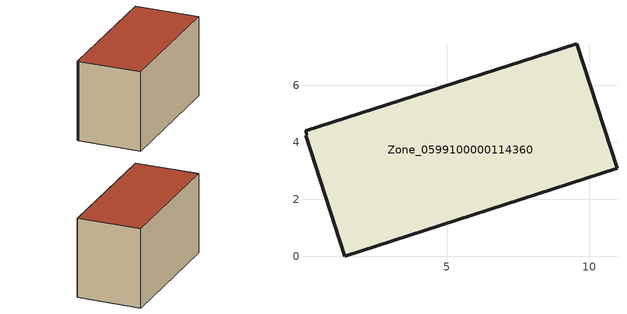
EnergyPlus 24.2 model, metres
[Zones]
Zone_0599100000114360
 floor ground (C_G): 0.05,4.4 9.55,7.45 10.97,3.08 1.42,0 0.04,4.25 0.09,4.27 z3.82
 wall outside (C_F): 10.97,3.08 9.55,7.45 0.05,4.4 0.09,4.27 0.04,4.25 1.42,0 10.97,3.08 z3.82:9.58
 roof outside (C_R): 9.55,7.45 0.05,4.4 0.09,4.27 0.04,4.25 1.42,0 10.97,3.08 z9.58
[BUILDING]
Pand.0599100000114360: North Axis=0; Terrain=City; Loads Convergence Tolerance Value=0.04; Temperature Convergence Tolerance Value=0.4; Solar Distribution=FullExterior; Maximum Number of Warmup Days=25; Minimum Number of Warmup Days=1
[Site:Location]
Rotterdam.The.Hague.AP_ZH_NLD Design_Conditions: Latitude=51.96; Longitude=4.45; Time Zone=1; Elevation=-4.5
[SITE:GROUNDTEMPERATURE:BUILDINGSURFACE]
18, 18, 18, 18, 18, 18, 18, 18, 18, 18, 18, 18
[MATERIAL] Thermal Absorptance=0.9; Solar Absorptance=0.7; Visible Absorptance=0.7
Name | Roughness | Thickness | Conductivity | Density | Specific Heat
G.TI.1946-1964 | MediumSmooth | 0.15 | 1 | 540 | 1210
F.TI.1946-1964 | Rough | 0.3 | 0.857143 | 1920 | 840
R.TI.1946-1964 | MediumRough | 0.2 | 0.277778 | 1500 | 1000
[CONSTRUCTION]
C_G: G.TI.1946-1964
C_F: F.TI.1946-1964
C_R: R.TI.1946-1964
[ZONE]
Zone_0599100000114360: Type=1; Multiplier=1; Ceiling Height=Autocalculate; Volume=Autocalculate; Floor Area=autocalculate; Part of Total Floor Area=Yes
[ZONEINFILTRATION:DESIGNFLOWRATE]
Infil_Zone_0599100000114360: Zone or ZoneList or Space or SpaceList=Zone_0599100000114360; Schedule=AlwaysOn; Design Flow Rate Calculation Method=Flow/Area; Flow Rate per Floor Area=0.003; Constant Term Coefficient=1; Temperature Term Coefficient=0; Velocity Term Coefficient=0; Velocity Squared Term Coefficient=0
[HVACTEMPLATE:ZONE:IDEALLOADSAIRSYSTEM]
Zone_0599100000114360: Maximum Heating Supply Air Temperature=50; Minimum Cooling Supply Air Temperature=13; Maximum Heating Supply Air Humidity Ratio=0.0156; Minimum Cooling Supply Air Humidity Ratio=0.0077; Heating Limit=NoLimit; Cooling Limit=NoLimit; Dehumidification Control Type=ConstantSensibleHeatRatio; Cooling Sensible Heat Ratio=0.7; Dehumidification Setpoint=60; Humidification Control Type=None; Humidification Setpoint=30; Outdoor Air Method=None; Outdoor Air Flow Rate per Person=0.00944; Outdoor Air Flow Rate per Zone Floor Area=0; Outdoor Air Flow Rate per Zone=0; Demand Controlled Ventilation Type=None; Outdoor Air Economizer Type=NoEconomizer; Heat Recovery Type=None; Sensible Heat Recovery Effectiveness=0.7; Latent Heat Recovery Effectiveness=0.65
[ZONECONTROL:THERMOSTAT]
ThermostatControl_Zone_0599100000114360: Zone or ZoneList=Zone_0599100000114360; Control Type Schedule=DualSetpointControlType; Control 1=Thermostat_Zone_0599100000114360; Temperature Difference Between Cutout And Setpoint=0
[THERMOSTATSETPOINT:DUALSETPOINT]
Thermostat_Zone_0599100000114360: Heating Setpoint Temperature Schedule=HeatingSetpoint_Zone_0599100000114360; Cooling Setpoint Temperature Schedule=CoolingSetpoint_Zone_0599100000114360
[SCHEDULE:COMPACT]
HeatingSetpoint_Zone_0599100000114360: Through: 12/31, For: AllDays, Until: 24:00, 21
CoolingSetpoint_Zone_0599100000114360: Through: 12/31, For: AllDays, Until: 24:00, 24
DualSetpointControlType: Through: 12/31, For: AllDays, Until: 24:00, 4
AlwaysOn: Through: 12/31, For: AllDays, Until: 24:00, 1
